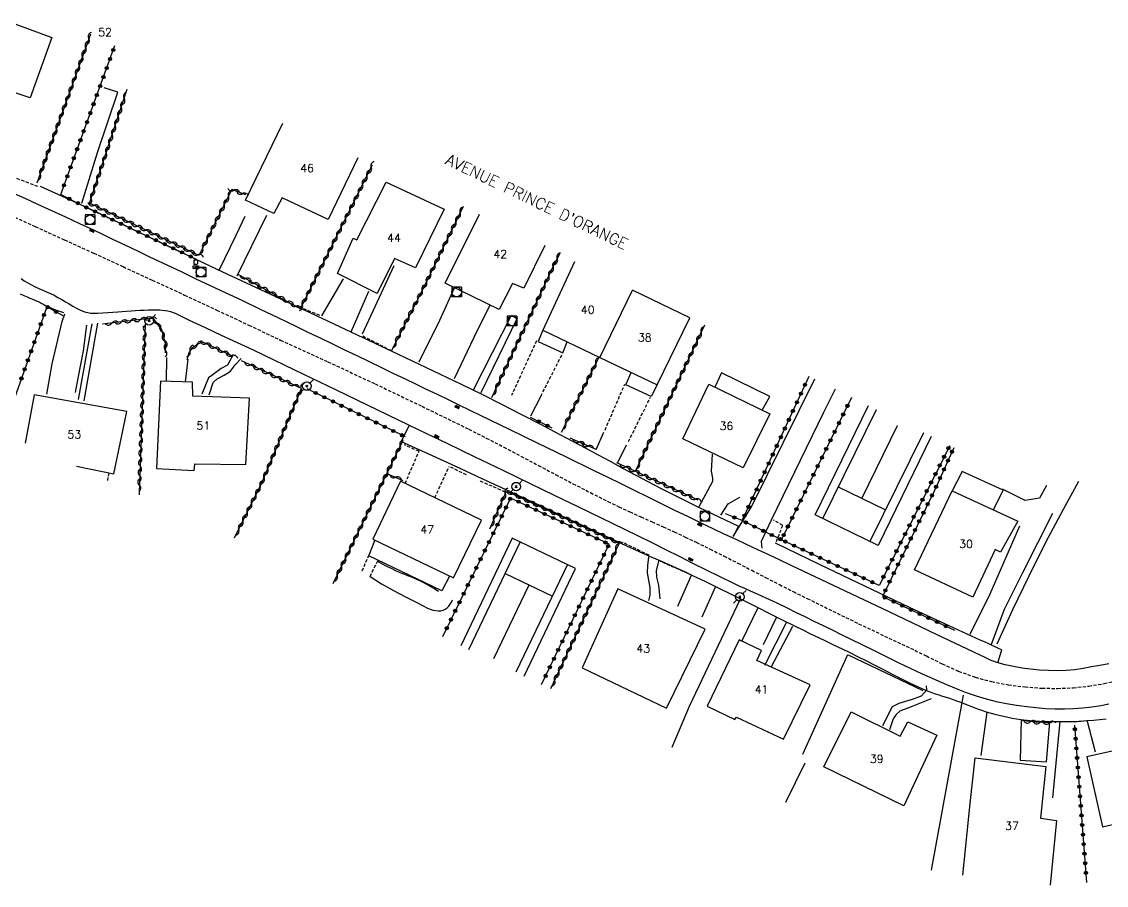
# Model space of a CAD drawing. Header units: millimetres. Extents: x 150997 to 152001, y 151999 to 153001.
# Drawn here: x 151723.6 to 151893, y 152026 to 152160.9 of the extents above; entities that cross this region are included whole.
import ezdxf
from ezdxf.enums import TextEntityAlignment as Align

# ---------------------------------------------------------------- set-up
doc = ezdxf.new("R2010")
doc.units = ezdxf.units.MM
doc.linetypes.add('DASHED', pattern=[0.75, 0.5, -0.25])
doc.layers.get('0').update_dxf_attribs({"linetype": 'CONTINUOUS'})
for name, color, linetype in [('W0001', 6, 'DASHED'), ('W0008', 7, 'CONTINUOUS'), ('W0014', 7, 'CONTINUOUS'), ('W0017', 7, 'CONTINUOUS'), ('W0101', 7, 'CONTINUOUS'), ('W0104', 1, 'CONTINUOUS'), ('W0112', 1, 'DASHED'), ('W0211', 2, 'CONTINUOUS'), ('W0214', 2, 'CONTINUOUS'), ('W0300', 7, 'CONTINUOUS'), ('W0310', 3, 'CONTINUOUS'), ('W0323', 7, 'CONTINUOUS'), ('W0330', 7, 'CONTINUOUS'), ('W0333', 7, 'CONTINUOUS'), ('W0401', 7, 'CONTINUOUS'), ('W0420', 7, 'CONTINUOUS'), ('W0438', 7, 'CONTINUOUS'), ('W0473', 7, 'CONTINUOUS'), ('W0989', 7, 'CONTINUOUS'), ('W0991', 7, 'CONTINUOUS'), ('W1102', 7, 'CONTINUOUS')]:
    doc.layers.add(name, color=color, linetype=linetype)
doc.styles.get("Standard").update_dxf_attribs({"font": 'romans.shx', "width": 0.85})

# ---------------------------------------------------------------- blocks, each defined once
blk = doc.blocks.new('T473')
for p, q in [((-0.166667, 0.166667), (0.166667, -0.166667)), ((-0.166667, -0.166667), (0.166667, 0.166667)), ((0.500001, 0.500001), (1.000002, 1.000002)), ((-1.000002, -1.000002), (-0.500001, -0.500001))]:
    blk.add_line(p, q)
blk.add_ellipse((0, 0), major_axis=(0.471405, 0.471405), ratio=1, start_param=5.4977871438, end_param=11.780972451)
blk = doc.blocks.new('T438')
for p, q in [((-0.4, 0.2), (0.4, 0.2)), ((-0.4, -0.2), (-0.4, 0.2)), ((0.15, 1.1), (-0.3, 1.1)), ((-0.3, 1.1), (-0.3, 0.5)), ((-0.3, 0.5), (0.15, 0.5)), ((0.3, 0.65), (0.3, 0.95)), ((0.4, 0.2), (0.4, -0.2))]:
    blk.add_line(p, q)
at = {"flags": 128}
for points in [[(-0.4, -0.2), (0.4, 0.2)], [(0.4, -0.2), (-0.4, -0.2)]]:
    blk.add_lwpolyline(points, dxfattribs=at)
for centre, major_axis, start_param, end_param in [((0.15, 0.95), (0.106, -0.106), 0.785398, 2.356194), ((0.15, 0.65), (0.106, 0.106), 3.926991, 5.497787)]:
    blk.add_ellipse(centre, major_axis=major_axis, ratio=1, start_param=start_param, end_param=end_param)
blk = doc.blocks.new('T401')
for p, q in [((-0.3, 0.3), (0, 0.3)), ((-0.3, -0.25), (-0.3, 0.3)), ((-0.3, 0.15), (0, 0.15)), ((-0.3, 0), (0, 0)), ((0, 0.3), (0, -0.25)), ((-0.3, -0.15), (0, -0.15)), ((-0.3, -0.25), (-0.3, -0.3)), ((-0.3, -0.3), (0, -0.3)), ((0, -0.3), (0, -0.25))]:
    blk.add_line(p, q)
blk = doc.blocks.new('T420')
for p, q in [((0.75, 0.75), (-0.75, 0.75)), ((-0.75, 0.75), (-0.75, -0.75)), ((0.75, 0.75), (0.75, -0.75)), ((0.75, -0.75), (-0.75, -0.75))]:
    blk.add_line(p, q)
blk.add_ellipse((0, 0), major_axis=(-0.53, 0.53), ratio=1, start_param=3.926991, end_param=10.210176)
blk = doc.blocks.new('t310o')
at = {"color": 0, "linetype": 'Continuous'}
for centre, start, end in [((-0.5, 0.38), 216.8699, 323.1304), ((0.5, -0.37), 36.8699, 143.1303)]:
    blk.add_arc(centre, 0.625, start, end, dxfattribs=at)
blk = doc.blocks.new('t323o')
at = {"color": 0, "linetype": 'Continuous'}
for radius in [0.25, 0.15]:
    blk.add_circle((0, 0), radius, dxfattribs=at)

msp = doc.modelspace()

# ---------------------------------------------------------------- linework, layer by layer
at = {"layer": 'W0001'}
msp.add_lwpolyline([(151721.79, 152130.64), (151725.67, 152128.86), (151730.25, 152126.78), (151734.83, 152124.7), (151739.4, 152122.61), (151743.97, 152120.5), (151749, 152118.17), (151754.03, 152115.82), (151759.05, 152113.47), (151764.06, 152111.1), (151764, 152111.13), (151771.4, 152107.75), (151778.76, 152104.31), (151786.09, 152100.8), (151793.39, 152097.23), (151796.13, 152095.85), (151798.85, 152094.44), (151801.55, 152093.01), (151804.26, 152091.58), (151806.96, 152090.14), (151809.67, 152088.72), (151812.39, 152087.32), (151815.13, 152085.95), (151816.84, 152085.12), (151818.56, 152084.32), (151820.29, 152083.53), (151822.02, 152082.75), (151823.75, 152081.97), (151825.48, 152081.19), (151827.2, 152080.39), (151828.91, 152079.57), (151831.09, 152078.5), (151833.27, 152077.41), (151835.43, 152076.3), (151837.59, 152075.19), (151839.75, 152074.07), (151841.91, 152072.96), (151844.08, 152071.86), (151846.25, 152070.78), (151850.27, 152068.81), (151854.29, 152066.85), (151858.33, 152064.93), (151862.38, 152063.03), (151864.87, 152061.82), (151867.35, 152060.58), (151869.89, 152059.42), (151872.51, 152058.48), (151875.06, 152057.81), (151877.66, 152057.31), (151880.27, 152056.97), (151882.91, 152056.78), (151885.35, 152056.74), (151887.79, 152056.85), (151890.22, 152057.11), (151892.63, 152057.5), (151895.17, 152058.05)], dxfattribs=at)
at = {"layer": 'W0008'}
msp.add_lwpolyline([(151893.36, 152060.58), (151891.98, 152060.33), (151890.67, 152060.09), (151889.36, 152059.86), (151888.04, 152059.67), (151886.71, 152059.56), (151885.32, 152059.51), (151883.93, 152059.53), (151882.53, 152059.61), (151881.15, 152059.74), (151879.81, 152059.92), (151878.49, 152060.16), (151877.17, 152060.45), (151875.88, 152060.8), (151875.43, 152060.94), (151875, 152061.11), (151874.57, 152061.3), (151874.15, 152061.5)], dxfattribs=at)
at = {"layer": 'W0014'}
for points in [[(151726.46, 152135.17), (151728.19, 152134.4), (151729.91, 152133.62), (151731.62, 152132.84), (151733.34, 152132.05), (151735.36, 152131.1), (151737.38, 152130.15), (151739.39, 152129.19), (151741.4, 152128.23), (151743.42, 152127.27), (151745.43, 152126.3), (151747.44, 152125.34), (151749.46, 152124.39), (151754.03, 152122.23), (151758.61, 152120.09), (151763.2, 152117.94), (151767.78, 152115.81)], [(151755.32, 152118.58), (151753.08, 152119.63), (151750.84, 152120.67), (151748.61, 152121.73), (151746.37, 152122.78), (151744.92, 152123.47), (151743.48, 152124.16), (151742.03, 152124.85), (151740.59, 152125.54), (151739.15, 152126.23), (151737.7, 152126.92), (151736.25, 152127.61), (151734.81, 152128.29), (151732.64, 152129.31), (151730.47, 152130.33), (151728.29, 152131.34), (151726.11, 152132.34), (151724.1, 152133.25), (151722.09, 152134.15)], [(151723.47, 152120.76), (151723.95, 152120.42), (151724.51, 152120.08), (151725.08, 152119.77), (151725.67, 152119.48), (151726.26, 152119.21), (151726.86, 152118.95), (151727.46, 152118.69), (151728.05, 152118.42), (151728.63, 152118.14), (151729.22, 152117.82), (151729.81, 152117.48), (151730.39, 152117.13), (151730.96, 152116.78), (151731.55, 152116.44), (151732.14, 152116.12), (151732.75, 152115.83), (151733.38, 152115.57), (151733.63, 152115.49), (151733.88, 152115.43), (151734.13, 152115.38), (151734.39, 152115.35), (151734.65, 152115.34), (151734.91, 152115.34), (151735.18, 152115.36), (151735.44, 152115.37), (151736.23, 152115.41), (151737.02, 152115.46), (151737.81, 152115.51), (151738.6, 152115.55), (151739.28, 152115.6), (151739.96, 152115.64), (151740.64, 152115.69), (151741.32, 152115.74), (151742, 152115.79), (151742.68, 152115.82), (151743.36, 152115.85), (151744.05, 152115.87), (151744.42, 152115.88), (151744.79, 152115.88), (151745.16, 152115.87), (151745.53, 152115.83), (151745.95, 152115.77), (151746.38, 152115.69), (151746.8, 152115.59), (151747.21, 152115.46), (151747.54, 152115.34), (151747.86, 152115.2), (151748.18, 152115.06), (151748.49, 152114.9), (151748.8, 152114.74), (151749.11, 152114.58), (151749.42, 152114.42), (151749.74, 152114.27), (151752.23, 152113.1), (151754.73, 152111.93), (151757.23, 152110.77), (151759.73, 152109.6)], [(151723.35, 152118.37), (151723.88, 152118.12), (151724.42, 152117.88), (151724.62, 152117.79), (151724.82, 152117.7), (151725.02, 152117.62), (151725.23, 152117.54), (151725.43, 152117.46), (151725.64, 152117.38), (151725.84, 152117.29), (151726.04, 152117.2), (151726.23, 152117.1), (151726.43, 152117), (151726.62, 152116.9), (151726.81, 152116.79), (151727, 152116.68), (151727.19, 152116.58), (151727.38, 152116.48), (151727.58, 152116.39), (151728.2, 152116.13), (151728.83, 152115.88), (151729.46, 152115.66), (151730.1, 152115.46)], [(151874.15, 152061.5), (151866.56, 152065.13), (151858.97, 152068.75), (151851.37, 152072.35), (151843.77, 152075.95), (151842.03, 152076.78), (151840.28, 152077.59), (151838.54, 152078.41), (151836.79, 152079.22), (151835.05, 152080.04), (151833.3, 152080.85), (151831.56, 152081.68), (151829.82, 152082.51), (151827.71, 152083.52), (151825.6, 152084.55), (151823.49, 152085.58), (151821.39, 152086.61), (151819.28, 152087.65), (151817.18, 152088.68), (151815.07, 152089.72), (151812.97, 152090.75), (151808.55, 152092.9), (151804.14, 152095.05), (151799.73, 152097.2), (151795.31, 152099.34), (151793.61, 152100.16), (151791.91, 152100.98), (151790.21, 152101.8), (151788.51, 152102.62), (151786.8, 152103.44), (151785.1, 152104.25), (151783.4, 152105.07), (151781.7, 152105.89), (151779.79, 152106.81), (151777.88, 152107.74), (151775.97, 152108.66), (151774.06, 152109.59), (151772.15, 152110.51), (151770.24, 152111.43), (151768.33, 152112.35), (151766.42, 152113.27), (151763.65, 152114.61), (151760.87, 152115.93), (151758.1, 152117.26), (151755.32, 152118.58)], [(151767.78, 152115.81), (151771.44, 152114.09), (151775.09, 152112.37), (151778.74, 152110.65), (151782.39, 152108.92), (151785.66, 152107.38), (151788.92, 152105.84), (151792.19, 152104.28), (151795.43, 152102.7), (151798.5, 152101.16), (151801.55, 152099.59), (151804.6, 152098.01), (151807.64, 152096.42), (151809.6, 152095.38), (151811.56, 152094.33), (151813.52, 152093.27), (151815.47, 152092.21), (151817.42, 152091.15), (151819.38, 152090.1), (151821.35, 152089.06), (151823.32, 152088.04), (151826.35, 152086.51), (151829.38, 152085.01), (151832.43, 152083.54), (151835.5, 152082.1)], [(151759.73, 152109.6), (151766.19, 152106.49), (151772.66, 152103.37), (151779.12, 152100.26), (151785.59, 152097.14), (151789.96, 152095.04), (151794.33, 152092.93), (151798.7, 152090.82), (151803.07, 152088.71), (151806.74, 152086.95), (151810.41, 152085.18), (151814.08, 152083.41), (151817.74, 152081.62), (151819.87, 152080.57), (151822, 152079.51), (151824.12, 152078.45), (151826.24, 152077.38), (151828.36, 152076.32), (151830.48, 152075.26), (151832.61, 152074.21), (151834.75, 152073.18), (151835.6, 152072.78), (151836.46, 152072.39), (151837.32, 152072), (151838.17, 152071.61), (151839.03, 152071.23), (151839.89, 152070.84), (151840.75, 152070.45), (151841.6, 152070.05), (151843.03, 152069.37), (151844.45, 152068.67), (151845.88, 152067.98), (151847.3, 152067.27), (151848.72, 152066.57), (151850.14, 152065.87), (151851.56, 152065.17), (151852.98, 152064.48), (151856.71, 152062.65), (151860.44, 152060.81), (151864.19, 152059.01), (151868, 152057.34), (151869.53, 152056.72), (151871.07, 152056.12), (151872.64, 152055.58), (151874.23, 152055.11), (151875.79, 152054.72), (151877.37, 152054.41), (151878.96, 152054.15), (151880.55, 152053.93), (151882.02, 152053.77), (151883.49, 152053.63), (151884.97, 152053.56), (151886.45, 152053.54), (151887.87, 152053.6), (151889.3, 152053.72), (151890.71, 152053.89), (151892.12, 152054.1), (151893.36, 152054.33)], [(151784.06, 152097.88), (151782.86, 152095.28)], [(151782.86, 152095.31), (151787.08, 152093.37), (151791.3, 152091.43), (151795.52, 152089.49), (151799.73, 152087.54), (151802.04, 152086.47), (151804.34, 152085.4), (151806.64, 152084.32), (151808.94, 152083.24), (151811.24, 152082.17), (151813.54, 152081.1), (151815.84, 152080.03), (151818.15, 152078.97), (151819.42, 152078.39), (151820.69, 152077.82), (151821.97, 152077.26), (151823.25, 152076.7), (151824.53, 152076.13), (151825.8, 152075.56), (151827.07, 152074.98), (151828.34, 152074.39), (151830.35, 152073.43), (151832.36, 152072.45), (151834.36, 152071.46), (151836.36, 152070.46), (151838.35, 152069.46), (151840.35, 152068.45), (151842.35, 152067.46), (151844.35, 152066.47), (151845.57, 152065.88), (151846.79, 152065.28), (151848.02, 152064.7), (151849.24, 152064.11), (151850.47, 152063.52), (151851.69, 152062.93), (151852.91, 152062.34), (151854.13, 152061.74), (151855.49, 152061.07), (151856.83, 152060.38), (151858.18, 152059.68), (151859.52, 152058.98), (151860.87, 152058.3), (151862.23, 152057.63), (151863.6, 152056.99), (151864.99, 152056.39), (151865.54, 152056.17), (151866.09, 152055.97), (151866.65, 152055.78), (151867.21, 152055.6), (151867.77, 152055.43), (151868.33, 152055.25), (151868.89, 152055.07), (151869.44, 152054.88), (151870.04, 152054.66), (151870.63, 152054.42), (151871.23, 152054.19), (151871.82, 152053.95), (151872.41, 152053.71), (151873.01, 152053.49), (151873.61, 152053.28), (151874.22, 152053.09), (151875.56, 152052.72), (151876.9, 152052.4), (151878.26, 152052.12), (151879.63, 152051.91), (151881.08, 152051.75), (151882.54, 152051.65), (151883.99, 152051.6), (151885.45, 152051.57), (151886.33, 152051.56), (151887.22, 152051.57), (151888.1, 152051.6), (151888.98, 152051.64), (151889.98, 152051.71), (151890.98, 152051.79), (151891.97, 152051.9), (151892.97, 152052.01)], [(151835.5, 152082.1), (151834.68, 152080.45)], [(151876.66, 152062.76), (151876.14, 152063), (151875.63, 152063.23), (151875.12, 152063.46), (151874.6, 152063.7), (151873.93, 152064), (151873.25, 152064.3), (151872.58, 152064.6), (151871.9, 152064.91), (151871.23, 152065.21), (151870.55, 152065.51), (151869.88, 152065.82), (151869.21, 152066.13), (151862.21, 152069.39), (151855.23, 152072.7), (151848.27, 152076.04), (151841.32, 152079.41)], [(151876.02, 152060.74), (151876.66, 152062.76)]]:
    msp.add_lwpolyline(points, dxfattribs=at)
at = {"layer": 'W0017'}
for points in [[(151732.96, 152132.55), (151735.45, 152140.62), (151738.6, 152149.86), (151736.45, 152150.55)], [(151754.42, 152122.07), (151757.06, 152127.52), (151758.47, 152130.49)], [(151761.79, 152130.58), (151757.16, 152121.15)], [(151776.8, 152112.12), (151781.76, 152122.81)], [(151770.42, 152114.94), (151773.84, 152120.71)], [(151775, 152112.41), (151777.77, 152118.8)], [(151791.12, 152119.26), (151788.8, 152114.22), (151785.57, 152107.69)], [(151791.15, 152105.12), (151794.26, 152111.58), (151796.7, 152116.55)], [(151727.47, 152102.68), (151728.34, 152107.46), (151729.89, 152114.07), (151730.29, 152115.22)], [(151794.15, 152103.4), (151800.05, 152115.06), (151800.96, 152114.58), (151795.29, 152102.9)], [(151733.69, 152113.47), (151733.19, 152109.49), (151732.39, 152105.47), (151731.92, 152102.95)], [(151732.46, 152101.87), (151734.59, 152113.7)], [(151735.43, 152113.8), (151733.28, 152101.67)], [(151746.18, 152104.71), (151746.23, 152108.4)], [(151749.49, 152108.15), (151749.12, 152104.6)], [(151756.61, 152108.91), (151755.72, 152107.23), (151754.73, 152106.69), (151753.24, 152105.61), (151752.75, 152105.24), (151751.72, 152102.71)], [(151752.85, 152102.61), (151753.46, 152104.5), (151754.08, 152105.07), (151755.2, 152105.66), (151756.2, 152106.27), (151756.95, 152107.33), (151757.85, 152108.29)], [(151834.7, 152080.48), (151837.61, 152085.21), (151847.43, 152105.07)], [(151850.61, 152103.5), (151848.79, 152099.86), (151840.62, 152083.02), (151839.08, 152079.68), (151839.16, 152078.63)], [(151804.64, 152102.37), (151803.02, 152099.27)], [(151813.27, 152094.05), (151814.5, 152096.78)], [(151816.6, 152091.93), (151818.05, 152094.76)], [(151829.36, 152085.17), (151831.52, 152089.13), (151831.53, 152089.56), (151831.31, 152090.69), (151831.47, 152093.31)], [(151883.62, 152088.46), (151882.51, 152086.48), (151880.31, 152086.08), (151876.74, 152087.86)], [(151832.78, 152083.82), (151833.91, 152085.59), (151835.74, 152086.62)], [(151874.99, 152063.52), (151877.05, 152069.12), (151879.95, 152074.83), (151884.6, 152084.11)], [(151879.4, 152082.1), (151874.77, 152071.45), (151871.66, 152065.14)], [(151821.5, 152070.46), (151821.75, 152071.31), (151821.71, 152072.52), (151821.31, 152074.8), (151821.38, 152075.99), (151821.51, 152077.21), (151821.58, 152077.4)], [(151823.1, 152076.76), (151822.66, 152075.18), (151822.74, 152074.13), (151823.05, 152072.87), (151823.26, 152070.74)], [(151826.03, 152069.58), (151828.2, 152074.42)], [(151831.92, 152072.65), (151829.78, 152067.86)], [(151836.05, 152064.13), (151838.56, 152069.28)], [(151839.42, 152063.58), (151841.45, 152067.81)], [(151839.66, 152060.37), (151843.05, 152067.12)], [(151840.66, 152060.15), (151844.01, 152066.47)], [(151858.05, 152050.94), (151859.55, 152053.93), (151860.61, 152054.45), (151862.7, 152055.08), (151864.11, 152055.59), (151864.92, 152056.53), (151864.87, 152057.15)], [(151865.62, 152055.12), (151862.48, 152053.89), (151860.71, 152053.18), (151860.14, 152052.68), (151859.67, 152051.99), (151859.11, 152050.3)], [(151873.43, 152046.29), (151874.34, 152053.05)], [(151879.69, 152051.9), (151879.49, 152045.52), (151883.65, 152045.3), (151884.13, 152051.47)], [(151885.7, 152051.57), (151884.58, 152039.65)], [(151891.26, 152046.77), (151890.02, 152051.56)]]:
    msp.add_lwpolyline(points, dxfattribs=at)
at = {"layer": 'W0101'}
for points in [[(151724.9, 152148.97), (151719.85, 152150.65), (151719.71, 152150.11), (151710.14, 152153.55), (151713.7, 152163.78), (151728.26, 152158.4)], [(151785.06, 152122.41), (151781.77, 152123.86), (151779.09, 152118.41), (151772.89, 152121.53), (151775.35, 152127.06), (151775.93, 152126.81), (151780.5, 152135.79), (151789.57, 152131.6)], [(151759.15, 152102.08), (151750.28, 152102.41), (151750.23, 152104.56), (151745.27, 152104.75), (151744.63, 152091.11), (151750.51, 152090.8), (151750.6, 152091.78), (151750.62, 152091.81), (151758.57, 152091.7)], [(151795.38, 152083.03), (151782.74, 152089.11), (151778.39, 152080.04), (151791.02, 152074)], [(151872.14, 152070.99), (151863.01, 152075.27), (151868.89, 152087.61), (151879.17, 152082.88), (151876.46, 152078.01), (151875.61, 152078.42)], [(151816.66, 152072.29), (151811.08, 152059.96), (151824.27, 152053.68), (151830.34, 152065.98)], [(151846.7, 152057.32), (151838.37, 152061.1), (151839.13, 152062.69), (151835.65, 152064.35), (151830.65, 152053.99), (151834.94, 152051.9), (151835.23, 152052.23), (151842.57, 152048.82)], [(151866.5, 152049.46), (151861.32, 152038.39), (151848.85, 152044.51), (151853.11, 152053.09), (151860.79, 152049.3), (151861.98, 152051.55)], [(151903.18, 152049.03), (151889.91, 152046.06), (151892.36, 152035.12), (151905.6, 152038.21)]]:
    msp.add_lwpolyline(points, close=True, dxfattribs=at)
for points in [[(151771.45, 152129.96), (151764.27, 152133.35), (151762.94, 152130.89), (151758.54, 152132.99), (151764.36, 152145.03)], [(151776.09, 152139.59), (151771.45, 152129.96)], [(151798.14, 152115.93), (151789.72, 152120.03), (151795.06, 152130.81)], [(151805.29, 152125.89), (151801.99, 152119.23), (151800.21, 152119.96), (151798.14, 152115.93)], [(151809.93, 152123.34), (151804.98, 152112.71), (151813.87, 152108.44)], [(151813.87, 152108.44), (151822.82, 152104.14), (151827.9, 152114.64), (151818.97, 152118.96)], [(151836.24, 152091.21), (151826.84, 152095.7), (151830.88, 152104.24), (151840.42, 152099.64)], [(151739.98, 152099.98), (151725.54, 152102.59), (151724.09, 152095.07)], [(151732.11, 152091.43), (151737.95, 152090.24), (151739.98, 152099.98)], [(151840.42, 152099.64), (151836.24, 152091.21)], [(151870.57, 152027.56), (151871.7, 152038.75), (151872.48, 152045.9), (151883.52, 152044.56), (151882.69, 152036.48), (151885.21, 152036.13), (151884.18, 152026)]]:
    msp.add_lwpolyline(points, dxfattribs=at)
at = {"layer": 'W0104'}
for points in [[(151804.98, 152112.71), (151804.24, 152110.9), (151808.07, 152109.14), (151808.76, 152110.89)], [(151822.82, 152104.14), (151821.89, 152102.32), (151817.94, 152104.18), (151818.77, 152106.09)], [(151839.21, 152100.22), (151840.41, 152102.34), (151832.87, 152106.04), (151831.8, 152103.8)], [(151875.36, 152084.63), (151876.88, 152087.73), (151870.47, 152090.62), (151868.89, 152087.61)]]:
    msp.add_lwpolyline(points, dxfattribs=at)
at = {"layer": 'W0112'}
for points in [[(151715.07, 152139.37), (151726.03, 152135.18)], [(151767.53, 152116.09), (151770.29, 152114.96)], [(151776.84, 152111.8), (151781.52, 152109.39)], [(151803.99, 152111.02), (151800.07, 152102.5)], [(151804.64, 152102.37), (151808.02, 152109.01)], [(151814.68, 152097.1), (151817.76, 152104.25)], [(151818.33, 152095.28), (151821.77, 152102.21)], [(151785.63, 152093.78), (151783.35, 152094.76)], [(151783.46, 152088.77), (151785.63, 152093.78)], [(151788.08, 152086.54), (151790.31, 152091.42)], [(151793.04, 152090.09), (151790.31, 152091.42)], [(151737.16, 152090.4), (151736.97, 152089.23)], [(151799.1, 152087.41), (151794.96, 152089.21)], [(151841.45, 152079.67), (151842.43, 152082.21), (151841, 152083.03)], [(151821.55, 152077.53), (151817.47, 152079.55)], [(151777.78, 152077.57), (151776.58, 152074.81)], [(151777.97, 152074.23), (151779.19, 152076.67)], [(151828.27, 152074.39), (151823.31, 152076.59)], [(151889.9, 152051.7), (151887.99, 152051.51)]]:
    msp.add_lwpolyline(points, dxfattribs=at)
at = {"layer": 'W0211'}
msp.add_lwpolyline([(151788.66, 152071.89), (151787.95, 152072.33), (151787.22, 152072.76), (151786.48, 152073.16), (151785.73, 152073.54), (151785.27, 152073.76), (151784.81, 152073.96), (151784.34, 152074.15), (151783.87, 152074.34), (151783.4, 152074.52), (151782.93, 152074.71), (151782.47, 152074.9), (151782.01, 152075.11), (151781.3, 152075.45), (151780.59, 152075.8), (151779.9, 152076.17), (151779.21, 152076.55)], dxfattribs=at)
at = {"layer": 'W0214'}
msp.add_lwpolyline([(151777.97, 152074.23), (151779.78, 152073.1), (151781.62, 152072.03), (151783.5, 152071.03), (151785.41, 152070.1), (151786.17, 152069.71), (151786.94, 152069.3), (151787.78, 152068.97), (151788.67, 152068.84), (151789.03, 152068.87), (151789.38, 152068.97), (151789.7, 152069.13), (151790, 152069.34), (151790.28, 152069.6), (151790.51, 152069.89), (151790.69, 152070.22), (151790.83, 152070.58)], dxfattribs=at)
at = {"layer": 'W0300'}
for points in [[(151875.92, 152063.72), (151878.36, 152069.05), (151880.91, 152074.34), (151883.54, 152079.57), (151886.28, 152084.76), (151888.04, 152087.97), (151888.7, 152089.12)], [(151845.59, 152046.47), (151852.62, 152062.05)], [(151852.65, 152061.97), (151864.33, 152056.44)], [(151870.59, 152055.69), (151865.61, 152028.35)]]:
    msp.add_lwpolyline(points, dxfattribs=at)
at = {"layer": 'W0310'}
for points in [[(151734.31, 152158.94), (151725.93, 152135.65)], [(151758.56, 152133.83), (151756.4, 152134.65), (151751.25, 152124.36), (151734.17, 152132.51), (151740.06, 152150.33)], [(151757.24, 152121.49), (151767.13, 152116.04), (151767.11, 152116.06), (151778.38, 152138.53)], [(151792.52, 152131.99), (151786.32, 152119.31), (151781.3, 152109.54)], [(151796.98, 152102.17), (151806.8, 152123.03), (151807.65, 152124.72)], [(151746.01, 152109.15), (151746.06, 152110.41), (151745.43, 152112.75), (151744.17, 152114.49), (151743.52, 152114.51), (151740.04, 152114.1), (151736.17, 152113.62)], [(151742.83, 152113.63), (151741.89, 152087.31), (151741.9, 152086.99)], [(151819.41, 152090.63), (151819.41, 152090.68), (151830.28, 152113.54)], [(151756.61, 152108.6), (151751.88, 152110.8), (151751.19, 152110.55), (151750.12, 152109.88), (151749.67, 152109.14), (151749.35, 152108.04)], [(151807.86, 152096.77), (151813.75, 152108.5)], [(151767.25, 152103.57), (151757.9, 152107.89)], [(151756.79, 152080.24), (151761.05, 152088.83), (151767.26, 152103.57)], [(151783.09, 152095.46), (151772.18, 152073.07)], [(151813.27, 152094.05), (151809.24, 152095.81)], [(151829.2, 152086.13), (151816.54, 152091.95)], [(151780.58, 152090.31), (151783.07, 152089.23)], [(151796.69, 152081.66), (151799.31, 152087.56), (151816.87, 152079.44), (151806.16, 152056.67)], [(151884.48, 152051.37), (151881.91, 152051.45), (151879.61, 152051.71)]]:
    msp.add_lwpolyline(points, dxfattribs=at)
at = {"layer": 'W0323'}
for points in [[(151729.66, 152133.9), (151738.13, 152157.17)], [(151729.66, 152133.9), (151733.17, 152132.09), (151750.82, 152123.8)], [(151730.06, 152114.94), (151727.51, 152116.36), (151720.65, 152097.06), (151720.51, 152096.69)], [(151842.22, 152079.97), (151836.1, 152082.95), (151846.54, 152105.51)], [(151783.5, 152096.01), (151768.14, 152103.53)], [(151857.48, 152072.83), (151842.22, 152079.97), (151853.21, 152102.21)], [(151802.98, 152099.09), (151806.38, 152097.43)], [(151868.51, 152094.65), (151857.48, 152072.83)], [(151869.15, 152094.34), (151866.12, 152087.66), (151857.99, 152071.12), (151869.26, 152065.83)], [(151815.31, 152079.27), (151799.93, 152086.48), (151789.29, 152064.81)], [(151836.1, 152082.96), (151833.5, 152084)], [(151804.75, 152057.35), (151815.31, 152079.27)], [(151888.02, 152050.98), (151889.89, 152026.44)]]:
    msp.add_lwpolyline(points, dxfattribs=at)
at = {"layer": 'W0330'}
for points in [[(151835.77, 152070.69), (151827.82, 152053.92), (151825.13, 152047.51)], [(151845.88, 152045.06), (151842.86, 152038.95)]]:
    msp.add_lwpolyline(points, dxfattribs=at)
at = {"layer": 'W0333'}
for points in [[(151865.61, 152096.08), (151857.33, 152079.06), (151847.51, 152083.85), (151855.81, 152100.93)], [(151848.68, 152083.28), (151857.06, 152100.31)], [(151854.78, 152086.42), (151860.37, 152097.79)], [(151864.4, 152096.68), (151856.04, 152079.69)], [(151851.1, 152088.2), (151858.47, 152084.63)], [(151790.41, 152074.3), (151789.2, 152072), (151777.81, 152077.47), (151778.74, 152079.87)], [(151800.15, 152080.19), (151792.16, 152063.42)], [(151793.38, 152062.83), (151801.44, 152079.58)], [(151802.03, 152058.66), (151810.08, 152075.48), (151800.15, 152080.19)], [(151808.82, 152076.08), (151800.74, 152059.28)], [(151799.1, 152074.71), (151806.45, 152071.15)], [(151797.32, 152061.41), (151802.81, 152072.92)]]:
    msp.add_lwpolyline(points, dxfattribs=at)
at = {"layer": 'W1102'}
msp.add_lwpolyline([(151813.87, 152108.44), (151818.97, 152118.96)], dxfattribs=at)

# ---------------------------------------------------------------- block references
at = {"layer": 'W0310'}
for p, rotation in [((151734.05, 152158.24), 250.2235146283217), ((151733.55, 152156.83), 250.2235146283217), ((151733.04, 152155.42), 250.2235146283217), ((151732.53, 152154), 250.2235146283217), ((151731.52, 152151.18), 250.2235146283217), ((151732.02, 152152.59), 250.2235146283217), ((151731.01, 152149.77), 250.2235146283217), ((151730.5, 152148.36), 250.2235146283217), ((151739.59, 152148.9), 71.69924665102846), ((151729.99, 152146.95), 250.2235146283217), ((151738.64, 152146.05), 71.69924665102846), ((151739.12, 152147.48), 71.69924665102846), ((151729.49, 152145.53), 250.2235146283217), ((151738.17, 152144.63), 71.69924665102846), ((151728.47, 152142.71), 250.2235146283217), ((151728.98, 152144.12), 250.2235146283217), ((151737.7, 152143.2), 71.69924665102846), ((151727.96, 152141.3), 250.2235146283217), ((151737.23, 152141.78), 71.69924665102846), ((151727.46, 152139.89), 250.2235146283217), ((151736.76, 152140.36), 71.69924665102846), ((151726.95, 152138.48), 250.2235146283217), ((151735.82, 152137.51), 71.69924665102846), ((151736.29, 152138.93), 71.69924665102846), ((151778.17, 152138.11), 63.34594446170039), ((151726.44, 152137.07), 250.2235146283217), ((151735.35, 152136.08), 71.69924665102846), ((151777.5, 152136.77), 63.34594446170039), ((151734.88, 152134.66), 71.69924665102846), ((151756.68, 152134.54), 159.1334037256613), ((151776.15, 152134.09), 63.34594446170039), ((151776.82, 152135.43), 63.34594446170039), ((151734.41, 152133.24), 71.69924665102846), ((151755.87, 152133.58), 243.3926427600592), ((151758.08, 152134.01), 159.1334037256613), ((151775.48, 152132.75), 63.34594446170039), ((151734.83, 152132.19), 154.5099732924468), ((151736.18, 152131.55), 154.5099732924468), ((151754.52, 152130.89), 243.3926427600592), ((151755.19, 152132.24), 243.3926427600592), ((151774.81, 152131.41), 63.34594446170039), ((151792.04, 152131), 243.946862685552), ((151737.53, 152130.9), 154.5099732924468), ((151738.89, 152130.26), 154.5099732924468), ((151740.24, 152129.61), 154.5099732924468), ((151753.85, 152129.55), 243.3926427600592), ((151774.13, 152130.07), 63.34594446170039), ((151791.38, 152129.65), 243.946862685552), ((151741.6, 152128.96), 154.5099732924468), ((151742.95, 152128.32), 154.5099732924468), ((151744.3, 152127.67), 154.5099732924468), ((151753.18, 152128.21), 243.3926427600592), ((151772.79, 152127.38), 63.34594446170039), ((151773.46, 152128.72), 63.34594446170039), ((151790.72, 152128.3), 243.946862685552), ((151745.66, 152127.03), 154.5099732924468), ((151747.01, 152126.38), 154.5099732924468), ((151751.83, 152125.53), 243.3926427600592), ((151752.51, 152126.87), 243.3926427600592), ((151772.11, 152126.04), 63.34594446170039), ((151789.4, 152125.61), 243.946862685552), ((151790.06, 152126.96), 243.946862685552), ((151748.37, 152125.74), 154.5099732924468), ((151749.72, 152125.09), 154.5099732924468), ((151751.07, 152124.45), 154.5099732924468), ((151771.44, 152124.7), 63.34594446170039), ((151788.74, 152124.26), 243.946862685552), ((151807.22, 152123.87), 63.21547798550066), ((151770.77, 152123.36), 63.34594446170039), ((151788.08, 152122.91), 243.946862685552), ((151806.56, 152122.53), 64.7966275885419), ((151758.55, 152120.77), 331.1409842318301), ((151769.42, 152120.68), 63.34594446170039), ((151770.1, 152122.02), 63.34594446170039), ((151787.43, 152121.57), 243.946862685552), ((151805.92, 152121.17), 64.7966275885419), ((151759.87, 152120.04), 331.1409842318301), ((151761.18, 152119.32), 331.1409842318301), ((151768.75, 152119.34), 63.34594446170039), ((151786.1, 152118.87), 242.7750119697408), ((151786.77, 152120.22), 243.946862685552), ((151805.28, 152119.81), 64.7966275885419), ((151762.49, 152118.59), 331.1409842318301), ((151763.81, 152117.87), 331.1409842318301), ((151768.08, 152118), 63.34594446170039), ((151785.41, 152117.54), 242.7750119697408), ((151804.01, 152117.1), 64.7966275885419), ((151804.65, 152118.45), 64.7966275885419), ((151765.12, 152117.15), 331.1409842318301), ((151766.44, 152116.42), 331.1409842318301), ((151767.4, 152116.66), 63.34594446170039), ((151784.73, 152116.21), 242.7750119697408), ((151803.37, 152115.74), 64.7966275885419), ((151742.12, 152114.35), 186.7251337833827), ((151743.61, 152114.51), 178.0525167200548), ((151744.72, 152113.73), 126.0449805825129), ((151784.04, 152114.87), 242.7750119697408), ((151802.73, 152114.38), 64.7966275885419), ((151737.65, 152113.8), 187.115921780793), ((151739.14, 152113.99), 187.115921780793), ((151740.63, 152114.17), 186.7251337833827), ((151742.79, 152112.47), 267.9519509128346), ((151745.51, 152112.47), 104.9726097165592), ((151782.67, 152112.21), 242.7750119697408), ((151783.35, 152113.54), 242.7750119697408), ((151802.09, 152113.02), 64.7966275885419), ((151829.7, 152112.31), 64.55887858516088), ((151742.73, 152110.97), 267.9519509128346), ((151745.9, 152111.02), 104.9726097165592), ((151781.98, 152110.87), 242.7750119697408), ((151800.81, 152110.31), 64.7966275885419), ((151801.45, 152111.67), 64.7966275885419), ((151829.05, 152110.95), 64.55887858516088), ((151742.68, 152109.47), 267.9519509128346), ((151746.03, 152109.54), 87.9190782696906), ((151749.86, 152109.45), 239.0813227512959), ((151750.96, 152110.41), 212.0534904846874), ((151752.32, 152110.59), 155.040126465047), ((151753.68, 152109.96), 155.040126465047), ((151755.04, 152109.33), 155.040126465047), ((151800.17, 152108.95), 64.7966275885419), ((151828.41, 152109.6), 64.55887858516088), ((151742.63, 152107.97), 267.9519509128346), ((151756.4, 152108.7), 155.040126465047), ((151759.26, 152107.26), 155.2260247373858), ((151799.54, 152107.6), 64.7966275885419), ((151813.24, 152107.49), 63.34318506179158), ((151827.12, 152106.89), 64.55887858516088), ((151827.76, 152108.25), 64.55887858516088), ((151742.57, 152106.48), 267.9519509128346), ((151760.62, 152106.63), 155.2260247373858), ((151761.98, 152106), 155.2260247373858), ((151798.9, 152106.24), 64.7966275885419), ((151812.57, 152106.15), 63.34318506179158), ((151826.47, 152105.54), 64.55887858516088), ((151742.52, 152104.98), 267.9519509128346), ((151763.35, 152105.37), 155.2260247373858), ((151764.71, 152104.75), 155.2260247373858), ((151766.07, 152104.12), 155.2260247373858), ((151767.22, 152103.49), 67.19084433894417), ((151797.62, 152103.52), 64.7966275885419), ((151798.26, 152104.88), 64.7966275885419), ((151811.9, 152104.81), 63.34318506179158), ((151825.83, 152104.18), 64.55887858516088), ((151742.41, 152101.98), 267.9519509128346), ((151742.47, 152103.48), 267.9519509128346), ((151766.64, 152102.11), 67.19084433894417), ((151810.55, 152102.13), 63.34318506179158), ((151811.22, 152103.47), 63.34318506179158), ((151825.18, 152102.83), 64.55887858516088), ((151742.36, 152100.48), 267.9519509128346), ((151766.06, 152100.73), 67.19084433894417), ((151809.88, 152100.79), 63.34318506179158), ((151823.9, 152100.12), 64.55887858516088), ((151824.54, 152101.47), 64.55887858516088), ((151742.31, 152098.98), 267.9519509128346), ((151765.48, 152099.35), 67.19084433894417), ((151809.21, 152099.45), 63.34318506179158), ((151823.25, 152098.76), 64.55887858516088), ((151742.25, 152097.48), 267.9519509128346), ((151764.9, 152097.96), 67.19084433894417), ((151808.53, 152098.11), 63.34318506179158), ((151822.61, 152097.41), 64.55887858516088), ((151742.2, 152095.98), 267.9519509128346), ((151763.73, 152095.2), 67.19084433894417), ((151764.31, 152096.58), 67.19084433894417), ((151821.96, 152096.06), 64.55887858516088), ((151742.14, 152094.48), 267.9519509128346), ((151763.15, 152093.82), 67.19084433894417), ((151782.69, 152094.64), 244.016490318082), ((151810.61, 152095.21), 156.3221013289287), ((151811.99, 152094.61), 156.3221013289287), ((151820.67, 152093.35), 64.55887858516088), ((151821.32, 152094.7), 64.55887858516088), ((151742.09, 152092.98), 267.9519509128346), ((151762.57, 152092.43), 67.19084433894417), ((151781.38, 152091.95), 244.016490318082), ((151782.03, 152093.29), 244.016490318082), ((151820.03, 152091.99), 64.55887858516088), ((151741.98, 152089.99), 267.9519509128346), ((151742.04, 152091.48), 267.9519509128346), ((151761.99, 152091.05), 67.19084433894417), ((151780.72, 152090.6), 244.016490318082), ((151817.9, 152091.33), 155.3018285370614), ((151819.26, 152090.7), 155.3018285370614), ((151741.93, 152088.49), 267.9519509128346), ((151760.79, 152088.3), 63.59906224906232), ((151761.41, 152089.67), 67.19084433894417), ((151780.06, 152089.25), 244.016490318082), ((151781.96, 152089.72), 336.5384215733673), ((151820.63, 152090.07), 155.3018285370614), ((151821.99, 152089.45), 155.3018285370614), ((151823.35, 152088.82), 155.3018285370614), ((151760.13, 152086.96), 63.59906224906232), ((151779.4, 152087.9), 244.016490318082), ((151799.11, 152087.12), 66.12483425721463), ((151800.23, 152087.14), 335.1742641404555), ((151824.71, 152088.19), 155.3018285370614), ((151826.08, 152087.57), 155.3018285370614), ((151827.44, 152086.94), 155.3018285370614), ((151759.46, 152085.61), 63.59906224906232), ((151778.09, 152085.2), 244.016490318082), ((151778.75, 152086.55), 244.016490318082), ((151798.5, 152085.75), 66.12483425721463), ((151801.59, 152086.51), 335.1742641404555), ((151802.95, 152085.88), 335.1742641404555), ((151804.31, 152085.25), 335.1742641404555), ((151828.8, 152086.31), 155.3018285370614), ((151758.79, 152084.27), 63.59906224906232), ((151777.43, 152083.86), 244.016490318082), ((151797.9, 152084.38), 66.12483425721463), ((151805.67, 152084.62), 335.1742641404555), ((151807.03, 152083.99), 335.1742641404555), ((151757.46, 152081.58), 63.59906224906232), ((151758.12, 152082.93), 63.59906224906232), ((151776.78, 152082.51), 244.016490318082), ((151797.29, 152083.01), 66.12483425721463), ((151808.4, 152083.36), 335.1742641404555), ((151809.76, 152082.73), 335.1742641404555), ((151811.12, 152082.1), 335.1742641404555), ((151775.46, 152079.81), 244.016490318082), ((151776.12, 152081.16), 244.016490318082), ((151812.48, 152081.47), 335.1742641404555), ((151813.84, 152080.84), 335.1742641404555), ((151815.2, 152080.21), 335.1742641404555), ((151774.8, 152078.46), 244.016490318082), ((151816.56, 152079.58), 335.1742641404555), ((151816.37, 152078.39), 244.8133876557702), ((151774.15, 152077.11), 244.016490318082), ((151815.73, 152077.03), 244.8133876557702), ((151773.49, 152075.77), 244.016490318082), ((151815.1, 152075.67), 244.8133876557702), ((151772.83, 152074.42), 244.016490318082), ((151814.46, 152074.31), 244.8133876557702), ((151813.18, 152071.6), 244.8133876557702), ((151813.82, 152072.96), 244.8133876557702), ((151812.54, 152070.24), 244.8133876557702), ((151811.9, 152068.88), 244.8133876557702), ((151811.27, 152067.53), 244.8133876557702), ((151809.99, 152064.81), 244.8133876557702), ((151810.63, 152066.17), 244.8133876557702), ((151809.35, 152063.46), 244.8133876557702), ((151808.71, 152062.1), 244.8133876557702), ((151808.07, 152060.74), 244.8133876557702), ((151806.8, 152058.03), 244.8133876557702), ((151807.44, 152059.38), 244.8133876557702), ((151881.1, 152051.54), 173.7799822741618), ((151882.59, 152051.43), 178.1926689673089), ((151884.09, 152051.39), 178.1926689673089)]:
    msp.add_blockref('t310o', p, dxfattribs=dict(at, rotation=rotation))
at = {"layer": 'W0323'}
for p, rotation in [((151737.36, 152155.04), 69.99755753248981), ((151737.87, 152156.45), 69.99755753248981), ((151736.84, 152153.63), 69.99755753248981), ((151736.33, 152152.22), 69.99755753248981), ((151735.82, 152150.82), 69.99755753248981), ((151735.3, 152149.41), 69.99755753248981), ((151734.28, 152146.59), 69.99755753248981), ((151734.79, 152148), 69.99755753248981), ((151733.76, 152145.18), 69.99755753248981), ((151733.25, 152143.77), 69.99755753248981), ((151732.74, 152142.36), 69.99755753248981), ((151732.22, 152140.95), 69.99755753248981), ((151731.2, 152138.13), 69.99755753248981), ((151731.71, 152139.54), 69.99755753248981), ((151730.69, 152136.72), 69.99755753248981), ((151730.17, 152135.31), 69.99755753248981), ((151730.99, 152133.21), 332.7474065255926), ((151732.33, 152132.53), 332.7474065255926), ((151733.67, 152131.86), 334.8317133863881), ((151735.03, 152131.22), 334.8317133863881), ((151736.38, 152130.58), 334.8317133863881), ((151737.74, 152129.94), 334.8317133863881), ((151739.1, 152129.31), 334.8317133863881), ((151740.46, 152128.67), 334.8317133863881), ((151741.81, 152128.03), 334.8317133863881), ((151743.17, 152127.39), 334.8317133863881), ((151744.53, 152126.75), 334.8317133863881), ((151745.89, 152126.12), 334.8317133863881), ((151747.24, 152125.48), 334.8317133863881), ((151748.6, 152124.84), 334.8317133863881), ((151749.96, 152124.2), 334.8317133863881), ((151727.62, 152116.3), 150.9339237430169), ((151727.05, 152115.06), 250.4078967825212), ((151728.93, 152115.57), 150.9339237430169), ((151726.55, 152113.64), 250.4078967825212), ((151726.05, 152112.23), 250.4078967825212), ((151725.04, 152109.4), 250.4078967825212), ((151725.54, 152110.82), 250.4078967825212), ((151724.54, 152107.99), 250.4078967825212), ((151724.03, 152106.58), 250.4078967825212), ((151723.53, 152105.16), 250.4078967825212), ((151769.49, 152102.87), 153.9129270034381), ((151845.28, 152102.78), 65.15223825923158), ((151845.91, 152104.15), 65.15223825923158), ((151770.84, 152102.21), 153.9129270034381), ((151772.18, 152101.55), 153.9129270034381), ((151773.53, 152100.89), 153.9129270034381), ((151844.65, 152101.42), 65.15223825923158), ((151852.54, 152100.87), 63.71095978383253), ((151774.88, 152100.23), 153.9129270034381), ((151776.22, 152099.58), 153.9129270034381), ((151844.02, 152100.06), 65.15223825923158), ((151851.88, 152099.52), 63.71095978383253), ((151777.57, 152098.92), 153.9129270034381), ((151778.92, 152098.26), 153.9129270034381), ((151780.27, 152097.6), 153.9129270034381), ((151804.33, 152098.43), 334.017574718809), ((151805.68, 152097.77), 334.017574718809), ((151843.39, 152098.7), 65.15223825923158), ((151851.21, 152098.18), 63.71095978383253), ((151781.61, 152096.94), 153.9129270034381), ((151782.96, 152096.28), 153.9129270034381), ((151842.13, 152095.98), 65.15223825923158), ((151842.76, 152097.34), 65.15223825923158), ((151850.55, 152096.83), 63.71095978383253), ((151841.5, 152094.62), 65.15223825923158), ((151849.22, 152094.14), 63.71095978383253), ((151849.88, 152095.49), 63.71095978383253), ((151868.31, 152094.26), 243.1944581222397), ((151840.87, 152093.26), 65.15223825923158), ((151848.56, 152092.8), 63.71095978383253), ((151867.63, 152092.92), 243.1944581222397), ((151868.24, 152092.33), 245.6019404948979), ((151868.86, 152093.7), 245.6019404948979), ((151840.24, 152091.9), 65.15223825923158), ((151847.89, 152091.46), 63.71095978383253), ((151866.95, 152091.58), 243.1944581222397), ((151867.62, 152090.96), 245.6019404948979), ((151838.98, 152089.17), 65.15223825923158), ((151839.61, 152090.53), 65.15223825923158), ((151847.23, 152090.11), 63.71095978383253), ((151866.28, 152090.24), 243.1944581222397), ((151867, 152089.6), 245.6019404948979), ((151838.35, 152087.81), 65.15223825923158), ((151845.9, 152087.42), 63.71095978383253), ((151846.56, 152088.77), 63.71095978383253), ((151864.92, 152087.56), 243.1944581222397), ((151865.6, 152088.9), 243.1944581222397), ((151866.38, 152088.23), 245.6019404948979), ((151799.87, 152086.35), 243.8616801557828), ((151801.16, 152085.91), 154.8649340932909), ((151837.72, 152086.45), 65.15223825923158), ((151845.23, 152086.08), 63.71095978383253), ((151864.25, 152086.22), 243.1944581222397), ((151865.74, 152086.88), 243.8172857675891), ((151799.21, 152085.01), 243.8616801557828), ((151802.52, 152085.27), 154.8649340932909), ((151803.87, 152084.63), 154.8649340932909), ((151805.23, 152083.99), 154.8649340932909), ((151837.09, 152085.09), 65.15223825923158), ((151844.57, 152084.73), 63.71095978383253), ((151863.57, 152084.88), 243.1944581222397), ((151864.41, 152084.18), 243.8172857675891), ((151865.07, 152085.53), 243.8172857675891), ((151797.89, 152082.31), 243.8616801557828), ((151798.55, 152083.66), 243.8616801557828), ((151806.59, 152083.36), 154.8649340932909), ((151807.95, 152082.72), 154.8649340932909), ((151834.89, 152083.44), 158.1075666471135), ((151836.46, 152083.73), 65.15223825923158), ((151836.68, 152082.67), 153.9807856622196), ((151843.91, 152083.39), 63.71095978383253), ((151862.22, 152082.21), 243.1944581222397), ((151862.89, 152083.54), 243.1944581222397), ((151863.75, 152082.84), 243.8172857675891), ((151797.22, 152080.97), 243.8616801557828), ((151809.31, 152082.08), 154.8649340932909), ((151810.66, 152081.45), 154.8649340932909), ((151812.02, 152080.81), 154.8649340932909), ((151838.03, 152082.01), 153.9807856622196), ((151839.38, 152081.35), 153.9807856622196), ((151840.73, 152080.7), 153.9807856622196), ((151842.58, 152080.7), 63.71095978383253), ((151843.24, 152082.04), 63.71095978383253), ((151861.54, 152080.87), 243.1944581222397), ((151863.09, 152081.49), 243.8172857675891), ((151796.56, 152079.62), 243.8616801557828), ((151813.38, 152080.17), 154.8649340932909), ((151814.74, 152079.53), 154.8649340932909), ((151815.17, 152078.97), 64.28535402981703), ((151842.07, 152080.04), 153.9807856622196), ((151842.84, 152079.68), 154.9512656076774), ((151844.2, 152079.04), 154.9512656076774), ((151860.86, 152079.53), 243.1944581222397), ((151861.76, 152078.8), 243.8172857675891), ((151862.43, 152080.15), 243.8172857675891), ((151795.9, 152078.27), 243.8616801557828), ((151814.52, 152077.62), 64.28535402981703), ((151845.56, 152078.41), 154.9512656076774), ((151846.92, 152077.77), 154.9512656076774), ((151848.28, 152077.14), 154.9512656076774), ((151860.19, 152078.19), 243.1944581222397), ((151861.1, 152077.45), 243.8172857675891), ((151794.58, 152075.58), 243.8616801557828), ((151795.24, 152076.93), 243.8616801557828), ((151813.87, 152076.27), 64.28535402981703), ((151849.63, 152076.5), 154.9512656076774), ((151850.99, 152075.87), 154.9512656076774), ((151858.83, 152075.51), 243.1944581222397), ((151859.51, 152076.85), 243.1944581222397), ((151860.44, 152076.11), 243.8172857675891), ((151793.92, 152074.23), 243.8616801557828), ((151813.22, 152074.92), 64.28535402981703), ((151852.35, 152075.23), 154.9512656076774), ((151853.71, 152074.6), 154.9512656076774), ((151855.07, 152073.96), 154.9512656076774), ((151858.16, 152074.17), 243.1944581222397), ((151859.78, 152074.76), 243.8172857675891), ((151793.26, 152072.89), 243.8616801557828), ((151811.91, 152072.21), 64.28535402981703), ((151812.56, 152073.56), 64.28535402981703), ((151856.43, 152073.33), 154.9512656076774), ((151858.46, 152072.07), 243.8172857675891), ((151859.12, 152073.42), 243.8172857675891), ((151792.6, 152071.54), 243.8616801557828), ((151811.26, 152070.86), 64.28535402981703), ((151858.39, 152070.93), 334.8370995073041), ((151791.28, 152068.85), 243.8616801557828), ((151791.94, 152070.19), 243.8616801557828), ((151810.61, 152069.51), 64.28535402981703), ((151859.75, 152070.3), 334.8370995073041), ((151861.11, 152069.66), 334.8370995073041), ((151862.47, 152069.02), 334.8370995073041), ((151790.62, 152067.5), 243.8616801557828), ((151809.96, 152068.16), 64.28535402981703), ((151863.82, 152068.38), 334.8370995073041), ((151865.18, 152067.75), 334.8370995073041), ((151866.54, 152067.11), 334.8370995073041), ((151789.96, 152066.15), 243.8616801557828), ((151808.66, 152065.46), 64.28535402981703), ((151809.31, 152066.81), 64.28535402981703), ((151867.9, 152066.47), 334.8370995073041), ((151808.01, 152064.1), 64.28535402981703), ((151807.36, 152062.75), 64.28535402981703), ((151806.71, 152061.4), 64.28535402981703), ((151805.41, 152058.7), 64.28535402981703), ((151806.06, 152060.05), 64.28535402981703), ((151888.06, 152050.37), 274.3721240080511), ((151888.18, 152048.88), 274.3721240080511), ((151888.29, 152047.38), 274.3721240080511), ((151888.41, 152045.89), 274.3721240080511), ((151888.52, 152044.39), 274.3721240080511), ((151888.64, 152042.89), 274.3721240080511), ((151888.75, 152041.4), 274.3721240080511), ((151888.86, 152039.9), 274.3721240080511), ((151888.98, 152038.41), 274.3721240080511), ((151889.09, 152036.91), 274.3721240080511), ((151889.21, 152035.42), 274.3721240080511), ((151889.32, 152033.92), 274.3721240080511), ((151889.44, 152032.42), 274.3721240080511), ((151889.55, 152030.93), 274.3721240080511), ((151889.67, 152029.43), 274.3721240080511), ((151889.78, 152027.94), 274.3721240080511)]:
    msp.add_blockref('t323o', p, dxfattribs=dict(at, rotation=rotation))
at = {"layer": 'W0401'}
for p, rotation in [((151734.63, 152128.36), 64.78990769402101), ((151791.65, 152100.83), 64.30004652674769), ((151788.3, 152095.97), 244.2745612697215), ((151829.55, 152082.45), 64.3685123429879), ((151827.97, 152076.77), 243.361774789041)]:
    msp.add_blockref('T401', p, dxfattribs=dict(at, rotation=rotation))
at = {"layer": 'W0420'}
for p in [(151734.24, 152129.93), (151751.56, 152121.75), (151791.49, 152118.64), (151800.16, 152114.12), (151830.26, 152083.6)]:
    msp.add_blockref('T420', p, dxfattribs=at)
at = {"layer": 'W0438'}
msp.add_blockref('T438', (151750.76, 152122.52), dxfattribs=at)
at = {"layer": 'W0473'}
for p in [(151743.49, 152114.14), (151768.09, 152103.94), (151800.8, 152088.26), (151835.72, 152071.05)]:
    msp.add_blockref('T473', p, dxfattribs=at)

# ---------------------------------------------------------------- texts
at = {"layer": 'W0989'}
msp.add_text("AVENUE PRINCE D'ORANGE   ", height=1.75, rotation=334.3228, dxfattribs=at).set_placement((151789.59, 152138.72))
at = {"layer": 'W0991'}
for s, p in [('52', (151736.59, 152159.22)), ('46', (151768.15, 152138)), ('44', (151781.72, 152127.1)), ('42', (151798.31, 152124.58)), ('40', (151811.97, 152115.89)), ('38', (151820.89, 152111.55)), ('51', (151751.93, 152097.78)), ('36', (151833.64, 152097.73)), ('53', (151731.79, 152096.41)), ('47', (151786.9, 152081.56)), ('30', (151871.06, 152079.3)), ('43', (151820.65, 152062.98)), ('41', (151839.12, 152056.58)), ('39', (151857.11, 152045.74)), ('37', (151878.24, 152035.27))]:
    msp.add_text(s, height=1.25, dxfattribs=at).set_placement(p, align=Align.MIDDLE_CENTER)

doc.saveas('drawing.dxf')
